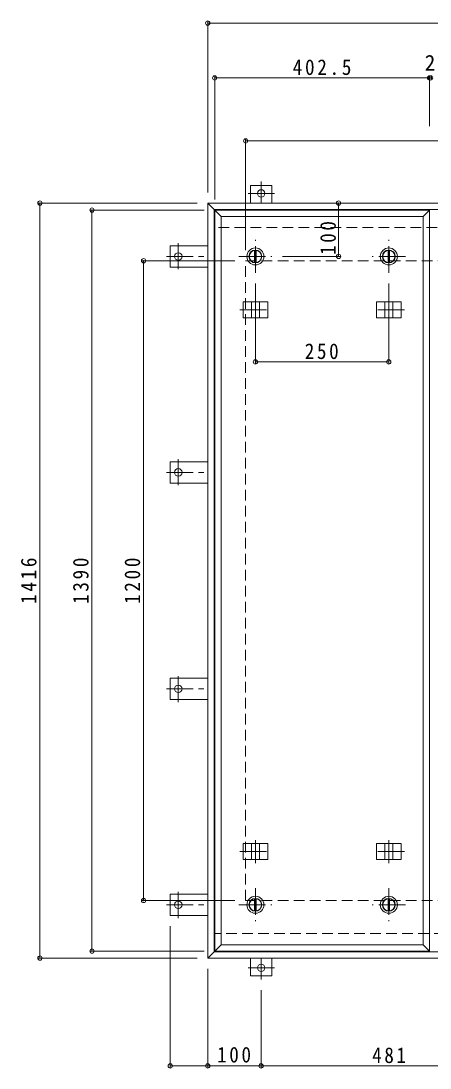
# Model space of a CAD drawing. Units: millimetres at full size, sheet at 1:10. Extents: x -2636 to 2770, y -1962 to 1737.
# Drawn here: x -2636 to -1870, y -301 to 1662 of the extents above; entities that cross this region are included whole.
import ezdxf
from ezdxf.enums import TextEntityAlignment as Align

# ---------------------------------------------------------------- set-up
doc = ezdxf.new("R2010")
doc.units = ezdxf.units.MM
doc.header["$LTSCALE"] = 10
doc.header["$PDMODE"] = 32
doc.header["$PDSIZE"] = 8
doc.linetypes.add('CHAIN1', pattern=[8, 5, -1, 1, -1])
doc.linetypes.add('DASHED2', pattern=[3, 2, -1])
for name, color, linetype, lineweight in [('0-1_躯体', 2, 'DASHED2', 9), ('0-2_仕上', 3, 'Continuous', 9), ('0-3_建具', 4, 'Continuous', 9), ('0-C', 2, 'Continuous', 9), ('0-E', 3, 'Continuous', 9), ('0-F', 7, 'Continuous', 9)]:
    doc.layers.add(name, color=color, linetype=linetype, lineweight=lineweight)
doc.styles.add('ＭＳ ゴシック', font='')
doc.styles.get('ＭＳ ゴシック').set_extended_font_data('MS Gothic')

msp = doc.modelspace()

# ---------------------------------------------------------------- linework, layer by layer
at = {"layer": '0-1_躯体'}
for p, q in [((-656.19, 1274.76), (-2274.19, 1274.76)), ((-2215.19, 1212.76), (-715.19, 1212.76)), ((-2215.19, 12.76), (-2215.19, 1212.76)), ((-2215.19, 12.76), (-715.19, 12.76)), ((-1061.69, -49.24), (-2274.19, -49.24))]:
    msp.add_line(p, q, dxfattribs=at)
at = {"layer": '0-2_仕上'}
for p, q in [((-2261.19, 1295.76), (-2273.19, 1307.76)), ((-1870.69, 1307.76), (-2273.19, 1307.76)), ((-2273.19, 1307.76), (-2273.19, -82.24)), ((-1870.69, 1307.76), (-1882.69, 1295.76)), ((-1870.69, -82.24), (-1870.69, 1307.76)), ((-1882.69, 1295.76), (-2261.19, 1295.76)), ((-2261.19, 1295.76), (-2261.19, -70.24)), ((-1882.69, -70.24), (-1882.69, 1295.76)), ((-2261.19, -70.24), (-2273.19, -82.24)), ((-2261.19, -70.24), (-1882.69, -70.24)), ((-1870.69, -82.24), (-1882.69, -70.24)), ((-2273.19, -82.24), (-1870.69, -82.24))]:
    msp.add_line(p, q, dxfattribs=at)
at = {"layer": '0-3_建具', "color": 2}
for p, q in [((-2286.19, 1320.76), (-2274.19, 1308.76)), ((-644.19, 1320.76), (-2286.19, 1320.76)), ((-2286.19, -95.24), (-2286.19, 1320.76)), ((-656.19, 1308.76), (-2274.19, 1308.76)), ((-2274.19, -83.24), (-2274.19, 1308.76)), ((-2286.19, -95.24), (-2274.19, -83.24)), ((-644.19, -95.24), (-2286.19, -95.24)), ((-656.19, -83.24), (-2274.19, -83.24))]:
    msp.add_line(p, q, dxfattribs=at)
at = {"layer": '0-3_建具', "linetype": 'CHAIN1'}
for p, q in [((-2196.94, 1142.88), (-2196.94, 1099.64)), ((-1946.94, 1142.88), (-1946.94, 1099.64)), ((-2226.35, 1120.76), (-2167.53, 1120.76)), ((-1917.53, 1120.76), (-1976.35, 1120.76)), ((-2196.94, 82.64), (-2196.94, 125.88)), ((-1946.94, 82.64), (-1946.94, 125.88)), ((-2226.35, 104.76), (-2167.53, 104.76)), ((-1917.53, 104.76), (-1976.35, 104.76))]:
    msp.add_line(p, q, dxfattribs=at)
at = {"layer": '0-3_建具'}
for p, q in [((-2220.03, 1135.76), (-2220.03, 1105.76)), ((-2220.03, 1135.76), (-2173.85, 1135.76)), ((-2204.44, 1135.76), (-2204.44, 1105.76)), ((-2189.44, 1135.76), (-2189.44, 1105.76)), ((-2173.85, 1135.76), (-2173.85, 1105.76)), ((-1923.85, 1135.76), (-1970.03, 1135.76)), ((-1970.03, 1135.76), (-1970.03, 1105.76)), ((-1954.44, 1135.76), (-1954.44, 1105.76)), ((-1939.44, 1135.76), (-1939.44, 1105.76)), ((-1923.85, 1135.76), (-1923.85, 1105.76)), ((-2220.03, 1105.76), (-2173.85, 1105.76)), ((-1923.85, 1105.76), (-1970.03, 1105.76)), ((-2220.03, 119.76), (-2173.85, 119.76)), ((-2220.03, 89.76), (-2220.03, 119.76)), ((-2204.44, 89.76), (-2204.44, 119.76)), ((-2189.44, 89.76), (-2189.44, 119.76)), ((-2173.85, 89.76), (-2173.85, 119.76)), ((-1923.85, 119.76), (-1970.03, 119.76)), ((-1970.03, 89.76), (-1970.03, 119.76)), ((-1954.44, 89.76), (-1954.44, 119.76)), ((-1939.44, 89.76), (-1939.44, 119.76)), ((-1923.85, 89.76), (-1923.85, 119.76)), ((-2220.03, 89.76), (-2173.85, 89.76)), ((-1923.85, 89.76), (-1970.03, 89.76))]:
    msp.add_line(p, q, dxfattribs=at)
at = {"layer": '0-C', "linetype": 'CHAIN1'}
for p, q in [((-2196.94, 1189.76), (-2196.94, 1251.76)), ((-1946.94, 1189.76), (-1946.94, 1251.76)), ((-2227.94, 1220.76), (-2165.94, 1220.76)), ((-1915.94, 1220.76), (-1977.94, 1220.76)), ((-2196.94, 35.76), (-2196.94, -26.24)), ((-1946.94, 35.76), (-1946.94, -26.24)), ((-2227.94, 4.76), (-2165.94, 4.76)), ((-1915.94, 4.76), (-1977.94, 4.76))]:
    msp.add_line(p, q, dxfattribs=at)
at = {"layer": '0-C'}
for p, q in [((-2198.44, 1232.16), (-2198.44, 1209.36)), ((-2195.44, 1232.16), (-2195.44, 1209.36)), ((-1948.44, 1232.16), (-1948.44, 1209.36)), ((-1945.44, 1232.16), (-1945.44, 1209.36)), ((-2198.44, -6.64), (-2198.44, 16.16)), ((-2195.44, -6.64), (-2195.44, 16.16)), ((-1948.44, -6.64), (-1948.44, 16.16)), ((-1945.44, -6.64), (-1945.44, 16.16))]:
    msp.add_line(p, q, dxfattribs=at)
for centre, radius in [((-2196.94, 1220.76), 16), ((-2196.94, 1220.76), 12), ((-2196.94, 1220.76), 11.5), ((-1946.94, 1220.76), 16), ((-1946.94, 1220.76), 12), ((-1946.94, 1220.76), 11.5), ((-2196.94, 4.76), 16), ((-1946.94, 4.76), 16), ((-2196.94, 4.76), 12), ((-2196.94, 4.76), 11.5), ((-1946.94, 4.76), 12), ((-1946.94, 4.76), 11.5)]:
    msp.add_circle(centre, radius, dxfattribs=at)
at = {"layer": '0-E', "linetype": 'CHAIN1'}
for p, q in [((-2186.19, 1361.12), (-2186.19, 1320.96)), ((-2161.35, 1338.96), (-2210.24, 1338.96)), ((-2341.39, 1245.6), (-2341.39, 1196.71)), ((-2363.55, 1220.76), (-2286.19, 1220.76)), ((-2341.39, 840.6), (-2341.39, 791.71)), ((-2363.55, 815.76), (-2286.19, 815.76)), ((-2341.39, 384.92), (-2341.39, 433.81)), ((-2363.55, 409.76), (-2286.19, 409.76)), ((-2341.39, -20.08), (-2341.39, 28.81)), ((-2363.55, 4.76), (-2286.19, 4.76)), ((-2186.19, -135.6), (-2186.19, -95.44)), ((-2161.35, -113.44), (-2210.24, -113.44))]:
    msp.add_line(p, q, dxfattribs=at)
at = {"layer": '0-E'}
for p, q in [((-2166.19, 1353.96), (-2206.19, 1353.96)), ((-2206.19, 1320.76), (-2206.19, 1353.96)), ((-2166.19, 1320.76), (-2166.19, 1353.96)), ((-2356.39, 1240.76), (-2356.39, 1200.76)), ((-2286.19, 1240.76), (-2356.39, 1240.76)), ((-2286.19, 1200.76), (-2356.39, 1200.76)), ((-2356.39, 835.76), (-2356.39, 795.76)), ((-2286.19, 835.76), (-2356.39, 835.76)), ((-2286.19, 795.76), (-2356.39, 795.76)), ((-2356.39, 389.76), (-2356.39, 429.76)), ((-2286.19, 429.76), (-2356.39, 429.76)), ((-2286.19, 389.76), (-2356.39, 389.76)), ((-2356.39, -15.24), (-2356.39, 24.76)), ((-2286.19, 24.76), (-2356.39, 24.76)), ((-2286.19, -15.24), (-2356.39, -15.24)), ((-2206.19, -95.24), (-2206.19, -128.44)), ((-2166.19, -95.24), (-2166.19, -128.44)), ((-2166.19, -128.44), (-2206.19, -128.44))]:
    msp.add_line(p, q, dxfattribs=at)
for centre in [(-2186.19, 1338.96), (-2341.39, 1220.76), (-2341.39, 815.76), (-2341.39, 409.76), (-2341.39, 4.76), (-2186.19, -113.44)]:
    msp.add_circle(centre, 7, dxfattribs=at)
at = {"layer": '0-F'}
for p, q in [((-2286.19, 1661.47), (-2286.19, 1340.76)), ((-2286.19, 1658.47), (-644.19, 1658.47)), ((-2273.19, 1558.68), (-2273.19, 1327.76)), ((-2273.19, 1555.68), (-1870.69, 1555.68)), ((-1870.69, 1558.68), (-1870.69, 1465.36)), ((-1870.69, 1555.68), (-1868.69, 1555.68)), ((-2215.19, 1440.48), (-2215.19, 1232.76)), ((-2215.19, 1437.48), (-715.19, 1437.48)), ((-2603.74, 1320.76), (-2306.19, 1320.76)), ((-2600.74, 1320.76), (-2600.74, -95.24)), ((-2041.02, 1320.76), (-2041.02, 1220.76)), ((-2506.11, 1307.76), (-2293.19, 1307.76)), ((-2503.11, -82.24), (-2503.11, 1307.76)), ((-2038.02, 1220.76), (-2145.94, 1220.76)), ((-2409.44, 1212.76), (-2235.19, 1212.76)), ((-2406.44, 12.76), (-2406.44, 1212.76)), ((-2196.94, 1019.93), (-2196.94, 1169.76)), ((-1946.94, 1019.93), (-1946.94, 1169.76)), ((-2196.94, 1022.93), (-1946.94, 1022.93)), ((-2409.44, 12.76), (-2235.19, 12.76)), ((-2356.39, -300.48), (-2356.39, -35.24)), ((-2603.74, -95.24), (-2306.19, -95.24)), ((-2506.11, -82.24), (-2293.19, -82.24)), ((-2286.19, -300.48), (-2286.19, -115.24)), ((-2186.19, -300.48), (-2186.19, -155.6)), ((-2356.39, -297.48), (-2286.19, -297.48)), ((-2286.19, -297.48), (-2186.19, -297.48)), ((-2186.19, -297.48), (-1705.19, -297.48))]:
    msp.add_line(p, q, dxfattribs=at)
for p in [(-2286.19, 1658.47), (-2273.19, 1555.68), (-1870.69, 1555.68), (-1868.69, 1555.68), (-2215.19, 1437.48), (-2600.74, 1320.76), (-2041.02, 1320.76), (-2503.11, 1307.76), (-2041.02, 1220.76), (-2406.44, 1212.76), (-2196.94, 1022.93), (-1946.94, 1022.93), (-2406.44, 12.76), (-2503.11, -82.24), (-2600.74, -95.24), (-2356.39, -297.48), (-2286.19, -297.48), (-2186.19, -297.48)]:
    msp.add_point(p, dxfattribs=at)

# ---------------------------------------------------------------- texts
at = {"layer": '0-F', "color": 2, "style": 'ＭＳ ゴシック'}
msp.add_text('2', height=29.33, dxfattribs=at).set_placement((-1879.69, 1560.68), align=Align.BOTTOM_LEFT)
at = {"layer": '0-F', "color": 2, "char_height": 29.33, "attachment_point": 7, "style": 'ＭＳ ゴシック'}
for s, insert in [('\\T1.28;\\W0.9;402.5', (-2126.94, 1560.68)), ('\\T1.27;\\W0.9;250', (-2104.44, 1027.93)), ('\\T1.27;\\W0.9;100', (-2268.69, -291.48)), ('\\T1.27;\\W0.9;481', (-1978.19, -292.48))]:
    msp.add_mtext(s, dxfattribs=dict(at, insert=insert))
at = {"layer": '0-F', "color": 2, "char_height": 29.33, "attachment_point": 7, "rotation": 90, "style": 'ＭＳ ゴシック'}
for s, insert in [('\\T1.27;\\W0.9;100', (-2045.82, 1223.54)), ('\\T1.28;\\W0.9;1416', (-2606.74, 569.01)), ('\\T1.28;\\W0.9;1390', (-2509.11, 569.01)), ('\\T1.28;\\W0.9;1200', (-2412.44, 569.01))]:
    msp.add_mtext(s, dxfattribs=dict(at, insert=insert))

doc.saveas('drawing.dxf')
